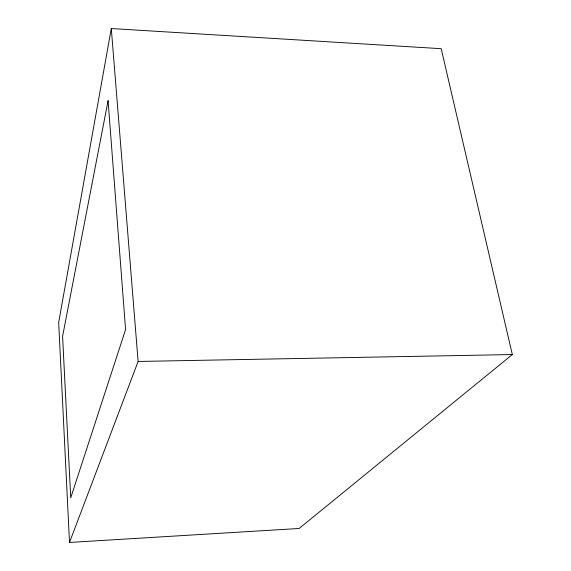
<?xml version="1.0" encoding="UTF-8"?>
<svg xmlns="http://www.w3.org/2000/svg" width="571" height="571" viewBox="0 0 571 571"><rect width="100%" height="100%" fill="white"/><g stroke="black" fill="none" stroke-linecap="round" stroke-linejoin="round"><path stroke-width="0.86" d="M111.295 28.55L58.67 322.451L69.498 542.45L299.14 528.475L512.33 354.555L441.19 48.685L111.295 28.55L138.118 361.457L69.498 542.45M138.118 361.457L512.33 354.555M108.076 100.674L62.582 336.333L70.74 497.784L125.584 329.581L108.076 100.674"/></g></svg>
